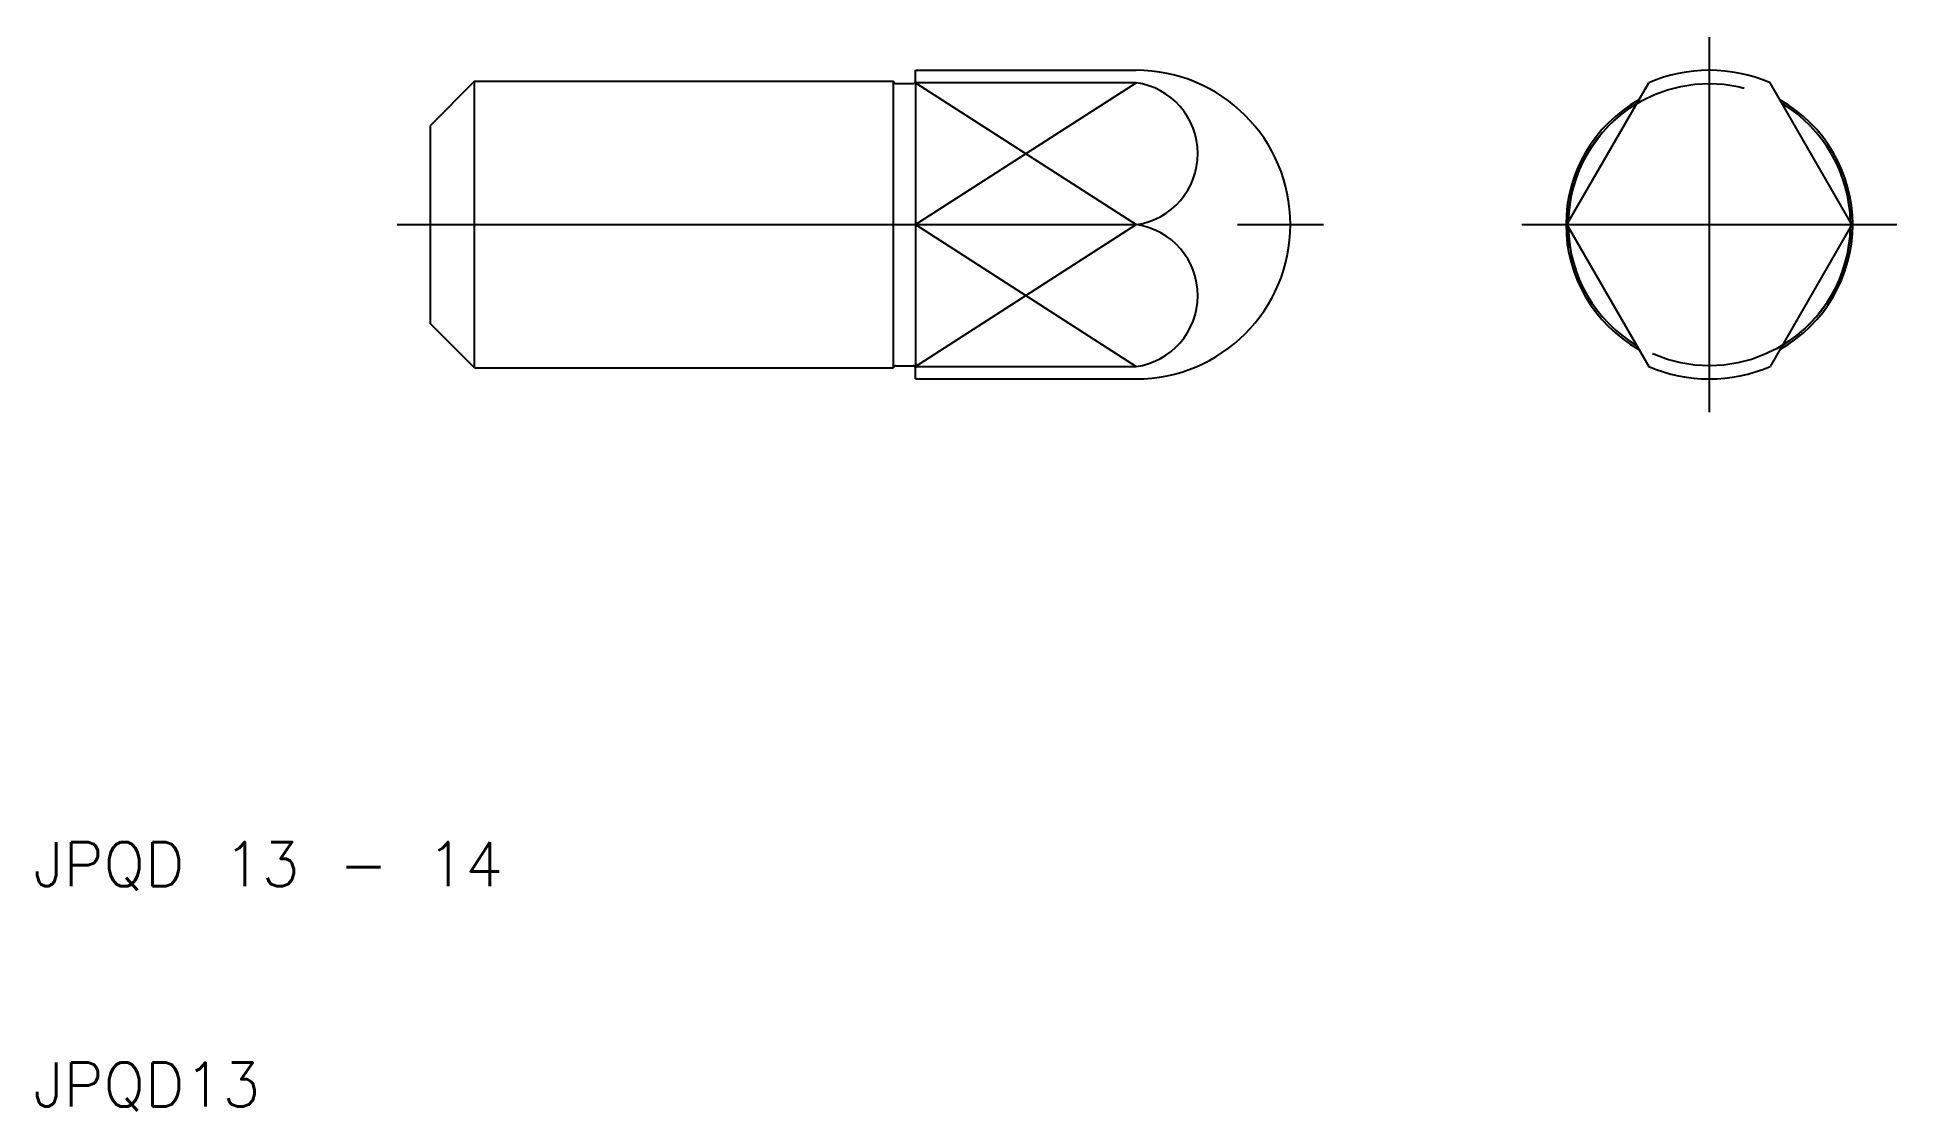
# Model space of a CAD drawing. Extents: x 10.2 to 94.5, y 9.8 to 58.5.
import ezdxf

# ---------------------------------------------------------------- set-up
doc = ezdxf.new("R2010")
doc.units = 0
doc.linetypes.add('CENTER', pattern=[50.8, 31.75, -6.35, 6.35, -6.35])
doc.linetypes.add('DASHED', pattern=[19.05, 12.7, -6.35])
doc.layers.get('0').update_dxf_attribs({"linetype": 'CONTINUOUS'})
doc.layers.add('CENTER', color=1, linetype='CENTER')
doc.styles.get("Standard").update_dxf_attribs({"font": 'txt.shx'})

msp = doc.modelspace()

# ---------------------------------------------------------------- linework, layer by layer
for p, q in [((50, 57), (60, 57)), ((50, 56.5), (50, 57)), ((30, 56.5), (28, 54.5)), ((30, 43.5), (30, 56.5)), ((30, 43.5), (30, 56.5)), ((30, 56.5), (49, 56.5)), ((49, 43.5), (49, 56.5)), ((49.1, 56.4), (49.9, 56.4)), ((50, 56.5), (50, 43.5)), ((60, 56.437), (50, 56.437)), ((79.533, 50), (83.25, 56.437)), ((92.467, 50), (88.75, 56.437)), ((28, 45.5), (28, 54.5)), ((50, 50), (60, 50)), ((79.533, 50), (83.25, 43.563)), ((92.467, 50), (88.75, 43.563)), ((30, 43.5), (28, 45.5)), ((30, 43.5), (49, 43.5)), ((49.1, 43.6), (49.9, 43.6)), ((50, 43.563), (60, 43.563)), ((50, 43), (50, 43.5)), ((50, 43), (60, 43))]:
    msp.add_line(p, q)
at = {"color": 3}
for p, q in [((50, 50), (60, 56.437)), ((50, 56.437), (60, 50)), ((50, 50), (60, 43.563)), ((50, 43.563), (60, 50))]:
    msp.add_line(p, q, dxfattribs=at)
at = {"color": 3, "linetype": 'DASHED'}
msp.add_circle((86, 50), 6.4, dxfattribs=at)
for centre, radius, start, end in [((60, 50), 7, 270, 90), ((86, 50), 7, 66.8676, 113.1324), ((49.1, 56.5), 0.1, 180, 270), ((49.9, 56.5), 0.1, 270, 0), ((59.548, 53.217), 3.252, 278.33842, 82.01761), ((86, 50), 6.5, 119.49268, 240.50732), ((86, 50), 6.5, 299.49268, 60.50732), ((59.548, 46.783), 3.252, 277.98239, 81.66158), ((49.1, 43.5), 0.1, 90, 180), ((49.9, 43.5), 0.1, 0, 90), ((86, 50), 7, 246.8676, 293.1324)]:
    msp.add_arc(centre, radius, start, end)
for start, end in [(121.04809, 178.95191), (1.04809, 58.95191), (181.04809, 238.95191), (301.04809, 358.95191)]:
    msp.add_arc((86, 50), 6.4, start, end, dxfattribs=at)
at = {"layer": 'CENTER'}
for p, q in [((86, 41.5), (86, 58.5)), ((86, 42), (86, 58)), ((26.5, 50), (68.5, 50)), ((77.5, 50), (94.5, 50)), ((78, 50), (94, 50))]:
    msp.add_line(p, q, dxfattribs=at)

# ---------------------------------------------------------------- texts
for s, p in [('JPQD 13 - 14', (10, 20)), ('JPQD13', (10, 10))]:
    msp.add_text(s, height=2).set_placement(p)

doc.saveas('drawing.dxf')
